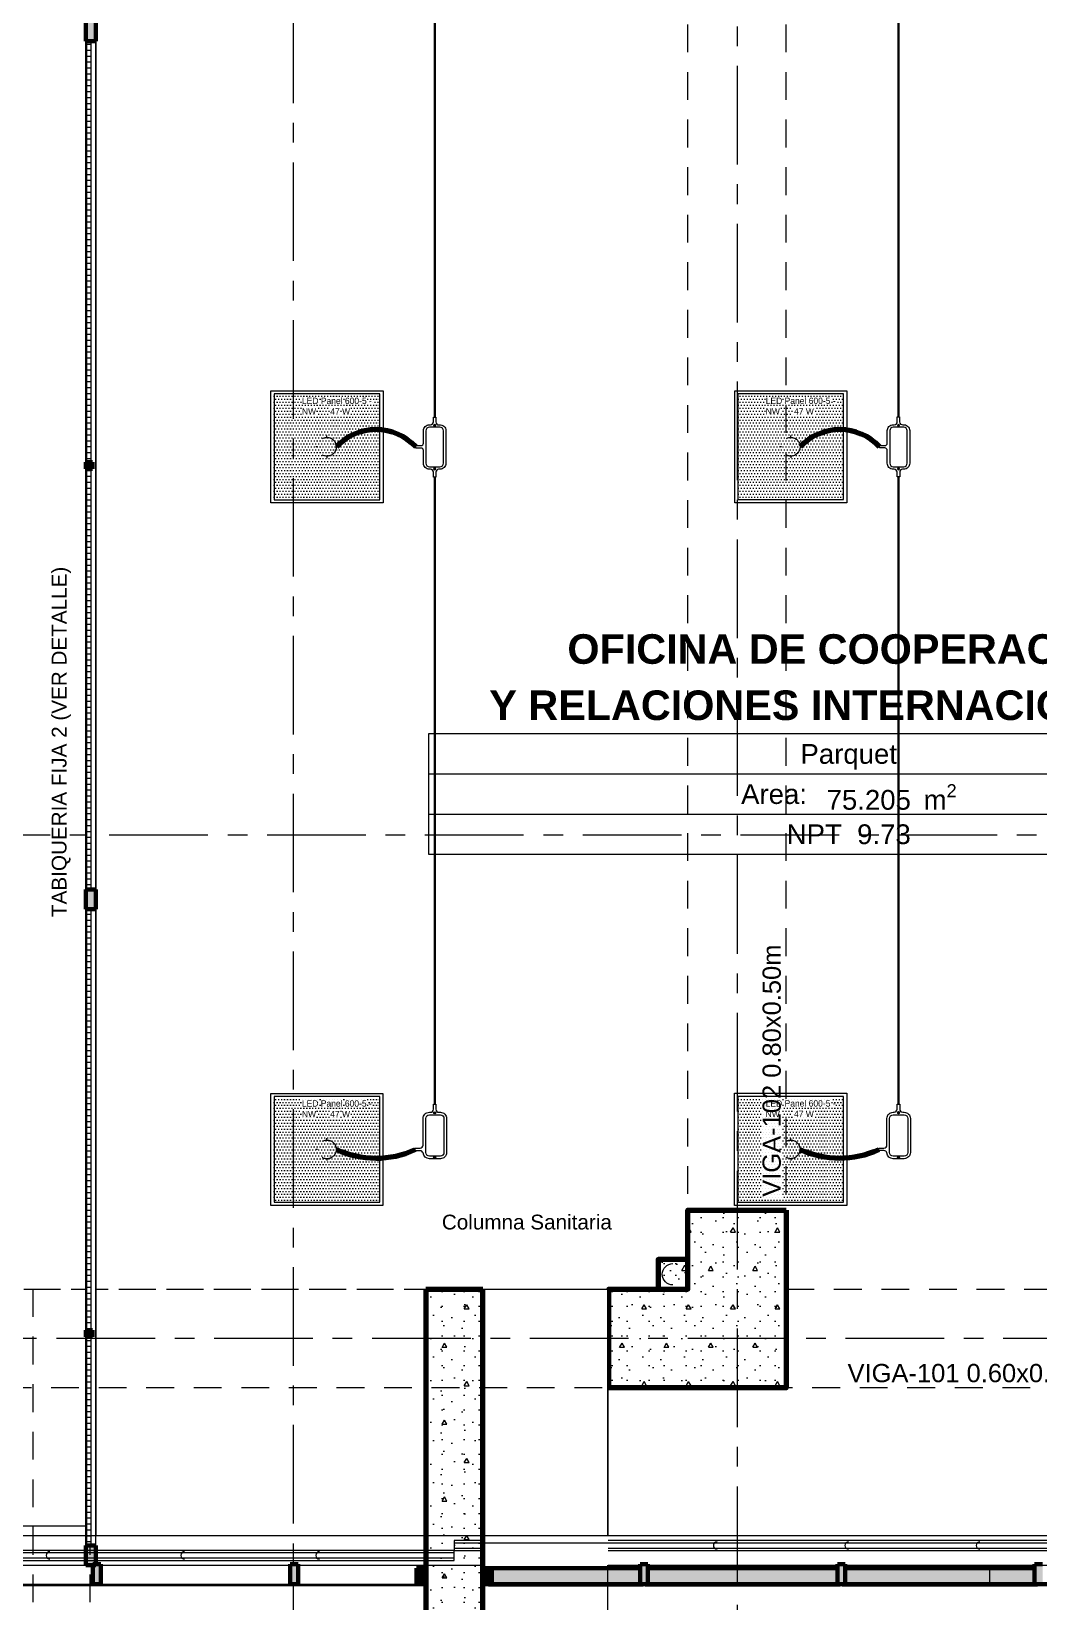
# Model space of a CAD drawing. Header units: inches. Extents: x -38 to 5698, y -33 to 92.
# Drawn here: x 204.74 to 209.85, y 6.12 to 14.07 of the extents above; entities that cross this region are included whole.
import ezdxf
from ezdxf.lldxf.tags import DXFTag

# ---------------------------------------------------------------- set-up
doc = ezdxf.new("R2010")
doc.units = ezdxf.units.IN
doc.header["$MEASUREMENT"] = 0
doc.set_wipeout_variables(frame=1)
for name, pattern in [('CONTINUA', [0]), ('DASHED', [0.75, 0.5, -0.25]), ('Hidden Line', [0.195611, 0.141111, -0.0545]), ('Línea Oculta', [0.195611, 0.141111, -0.0545]), ('Punto & Raya', [0.65, 0.5, -0.075, 0, -0.075]), ('Rayas', [0.282222, 0.141111, -0.141111]), ('Wipeout_Contour', [1, 0, -1])]:
    doc.linetypes.add(name, pattern=pattern)
for name, color, linetype in [('02 _ ARQ _ ALB _ Ejes Generales', 7, 'Continuous'), ('02 _ ARQ _ ZON _ Espacio.3D', 7, 'Continuous'), ('08 _ STR _ EXT _ 06 Columnas', 7, 'Continuous'), ('08 _ STR _ EXT _ 07 Losa Aligerada', 7, 'Continuous'), ('08 _ STR _ EXT _ 08 Placas Inclinadas', 7, 'Continuous'), ('08 _ STR _ EXT _ 09 Vigas', 7, 'Continuous'), ('Acabado - Muros', 7, 'Continuous'), ('Estructura - 04 MURO', 7, 'Continuous'), ('Estructura - Carga', 7, 'Continuous'), ('Interior - Escaleras & Barandillas', 7, 'Continuous'), ('Marcador - Secciones', 251, 'Continuous'), ('MEP - HVAC', 7, 'Continuous'), ('Notas - Etiquetas', 251, 'Continuous')]:
    doc.layers.add(name, color=color, linetype=linetype)
for name, color, linetype, lineweight in [('ALUMBRADO_CONDUIT', 30, 'CONDUIT1', 30), ('Bancas', 1, 'Continuous', 13), ('CABLEADO EXT.', 3, 'PVCSUBT', 30), ('Luminarias', 5, 'Continuous', 20), ('Simb_Alumbrado', 140, 'CONTINUA', 30)]:
    doc.layers.add(name, color=color, linetype=linetype, lineweight=lineweight)
doc.styles.add('Estilo_Generado_1', font='swisseb.ttf')
doc.styles.add('Estilo_Generado_4', font='swisse.ttf')
doc.styles.add('Estilo_Generado_7', font='swisse.ttf')
doc.styles.add('{18b73a54-fa43-428c-adcb-c1c7bbdf2c84}', font='Simplex.shx')
tags = doc.linetypes.add('CONDUIT', pattern='A,1.5,-0.210535,["con",{18b73a54-fa43-428c-adcb-c1c7bbdf2c84},S=0.2,R=0,X=0,Y=-0.065594],-0.702384', length=2.412919).pattern_tags.tags
tags[6] = DXFTag(74, 10)
tags = doc.linetypes.add('CONDUIT1', pattern='A,1,-0.19772,["con",{18b73a54-fa43-428c-adcb-c1c7bbdf2c84},S=0.2,R=0,X=0,Y=-0.065594],-0.593642', length=1.791362).pattern_tags.tags
tags[6] = DXFTag(74, 10)
tags = doc.linetypes.add('PVCSUBT', pattern='A,0.6,-0.3,0.6,-0.075691,["PVC",Standard,S=0.2,R=0,X=0,Y=-0.093724],-0.621005', length=2.196696).pattern_tags.tags
tags[10] = DXFTag(74, 10)
pattern_1 = [(0, (185.00002, 3e-09), (0, 0.3897114), [0.024375, -0.200625]), (0, (185.11252, 0.19486), (0, 0.3897114), [0.024375, -0.200625]), (60, (185.00002, 3e-09), (-0.3375, 0.194856), [0.024375, -0.200625]), (60, (185.22502, 3e-09), (-0.3375, 0.194856), [0.024375, -0.200625]), (120, (185.0244, 3e-09), (0.3375, 0.194856), [0.024375, -0.200625]), (120, (185.2494, 3e-09), (0.3375, 0.194856), [0.024375, -0.200625]), (0, (185.00002, 0.0375), (0, 0.075), [0, -0.075, 0, -0.1125]), (45, (185.03752, 0.0375), (-0.053033, 0.053033), [0, -0.05625, 0, -0.09375])]
pattern_2 = [(0, (185.000023, 3e-09), (0, 0.03), [])]

# ---------------------------------------------------------------- blocks, each defined once
blk = doc.blocks.new('*U270')
at = {"layer": 'Luminarias', "linetype": 'DASHED', "lineweight": 0, "ltscale": 0.05}
blk.add_lwpolyline([(0, -0.0045), (0, 0.0045)], dxfattribs=at)
blk = doc.blocks.new('*U271')
at = {"color": 0, "linetype": 'ByBlock', "lineweight": -2, "transparency": 16777216}
for p, rotation in [((-0.05, 0), 90), ((0, -0.05), 180), ((0.05, 0), 269.9999999999999)]:
    blk.add_blockref('*U270', p, dxfattribs=dict(at, rotation=rotation))
blk.add_blockref('*U270', (0, 0.05), dxfattribs=at)
blk = doc.blocks.new('PANEL LED 50W')
at = {"layer": 'Luminarias'}
h = blk.add_hatch(dxfattribs=at)
h.set_pattern_fill('DOTS', color=4, scale=0.009097)
h.set_pattern_definition([(0, (0, -2e-14), (0.0072206, 0.01444116), [0, -0.01444116])])
h.paths.add_polyline_path([(-0.2574, -0.2574), (0.2574, -0.2574), (0.2574, 0.2574), (-0.2574, 0.2574)])
h.paths.add_polyline_path([(-0.1296, 0.0974), (0.1849, 0.0974), (0.1849, 0.2469), (-0.1296, 0.2469)], flags=24)
at = {"layer": 'Luminarias', "color": 4, "lineweight": 0}
for points in [[(-0.2729, 0.2729), (0.2729, 0.2729), (0.2729, -0.2729), (-0.2729, -0.2729)], [(-0.2574, -0.2574), (0.2574, -0.2574), (0.2574, 0.2574), (-0.2574, 0.2574)]]:
    blk.add_lwpolyline(points, close=True, dxfattribs=at)
at = {"layer": 'Luminarias', "color": 4, "linetype": 'DASHED', "lineweight": 0, "ltscale": 0.01}
blk.add_circle((0, 0), 0.0455, dxfattribs=at)
at = {"color": 4}
blk.add_blockref('*U271', (0, 0), dxfattribs=at)
at = {"layer": 'Luminarias', "color": 4, "insert": (-0.1218, 0.2392), "char_height": 0.030929, "width": 0.382855, "attachment_point": 1}
blk.add_mtext('{\\Ftxt|c0;LED Panel 600-5 - NW      47 W}', dxfattribs=at)
blk = doc.blocks.new('lumin 47')
at = {"layer": 'ALUMBRADO_CONDUIT', "xscale": 1.041283452965173, "yscale": 1.041283452965173, "zscale": 1.041283452965173}
blk.add_blockref('PANEL LED 50W', (-76.251, 24.2433), dxfattribs=at)
blk = doc.blocks.new('oval t')
at = {"layer": 'Simb_Alumbrado', "lineweight": 13}
blk.add_lwpolyline([(0.0141, 0.0102, -0.414214), (0.0041, 0.0202), (0.0041, 0.0416), (-0.0056, 0.0416), (-0.0056, 0.0202, -0.414214), (-0.0156, 0.0102), (-0.0659, 0.0102, 0.414214), (-0.0899, -0.0138), (-0.0899, -0.0183, -0.414214), (-0.1019, -0.0303), (-0.1213, -0.0303), (-0.1213, -0.04), (-0.1016, -0.04, -0.451917), (-0.0897, -0.0535, 0.451917), (-0.0659, -0.0805), (0.0659, -0.0805, 0.414214), (0.0899, -0.0566), (0.0899, -0.0512, -0.398753), (0.1019, -0.0401), (0.1213, -0.0401), (0.1213, -0.0304), (0.1019, -0.0304, -0.368669), (0.0899, -0.0176), (0.0899, -0.0138, 0.414214), (0.0659, 0.0102), (0.0141, 0.0102)], format="xyb", dxfattribs=at)
blk.add_lwpolyline([(-0.0659, 0), (0.0659, 0, -0.414214), (0.0797, -0.0138), (0.0797, -0.0566, -0.414214), (0.0659, -0.0703), (-0.0659, -0.0703, -0.414214), (-0.0797, -0.0566), (-0.0797, -0.0138, -0.414214)], format="xyb", close=True, dxfattribs=at)
for points in [[(-0.0911, -0.0352), (-0.0828, -0.0352)], [(-0.0869, -0.031), (-0.0869, -0.0394)], [(0.0837, -0.0352), (0.0921, -0.0352)], [(0.0879, -0.031), (0.0879, -0.0394)]]:
    blk.add_lwpolyline(points, dxfattribs=at)
for centre in [(-0.0869, -0.0352), (0.0879, -0.0352)]:
    blk.add_circle(centre, 0.00419, dxfattribs=at)
blk = doc.blocks.new('CAJA OVAL TIPO L')
at = {"layer": 'Simb_Alumbrado', "lineweight": 13}
blk.add_lwpolyline([(-0.0491, -0.079), (-0.0491, -0.0343, -0.380413), (-0.0258, -0.0088), (-0.0258, -0.0088, 0.341426), (-0.0164, 0.0033), (-0.0164, 0.0236), (-0.0063, 0.0236), (-0.0063, 0.0033, 0.414214), (0.0063, -0.0092), (0.1138, -0.0092, -0.414214), (0.1388, -0.0343), (0.1388, -0.0382, 0.414214), (0.1513, -0.0508), (0.1716, -0.0508), (0.1716, -0.0609), (0.1513, -0.0609, 0.414214), (0.1388, -0.0734), (0.1388, -0.079, -0.414214), (0.1138, -0.104), (-0.0241, -0.104, -0.414214), (-0.0491, -0.079, 0.414214)], format="xyb", dxfattribs=at)
for points in [[(-0.0483, -0.0558), (-0.0395, -0.0558)], [(-0.0439, -0.0514), (-0.0439, -0.0602)], [(0.1323, -0.0558), (0.1411, -0.0558)], [(0.1367, -0.0514), (0.1367, -0.0602)]]:
    blk.add_lwpolyline(points, dxfattribs=at)
blk.add_lwpolyline([(-0.0241, -0.0199), (0.1138, -0.0199, -0.414214), (0.1282, -0.0343), (0.1282, -0.079, -0.414214), (0.1138, -0.0934), (-0.0241, -0.0934, -0.414214), (-0.0384, -0.079), (-0.0384, -0.0343, -0.414214)], format="xyb", close=True, dxfattribs=at)
for centre in [(-0.0439, -0.0558), (0.1367, -0.0558)]:
    blk.add_circle(centre, 0.00438, dxfattribs=at)

msp = doc.modelspace()

# ---------------------------------------------------------------- hatches: boundary and pattern name
at = {"layer": '08 _ STR _ EXT _ 06 Columnas', "linetype": 'Continuous', "lineweight": 9}
h = msp.add_hatch(dxfattribs=at)
h.set_pattern_fill('HORMIGÓN_EN_MASA_0002', style=0, pattern_type=2)
h.set_pattern_definition(pattern_1)
h.paths.add_polyline_path([(208.57, 8.1), (208.07, 8.1), (208.07, 7.7), (207.67, 7.7), (207.67, 7.2), (208.57, 7.2)])
at = {"layer": 'Acabado - Muros', "linetype": 'Continuous', "lineweight": 9}
for points in [[(204.08, 6.195), (205.07, 6.195), (205.07, 6.205), (204.08, 6.205)], [(205.08, 6.195), (206.07, 6.195), (206.07, 6.205), (205.08, 6.205)], [(206.08, 6.195), (206.7135, 6.195), (206.7135, 6.205), (206.08, 6.205)], [(208.8437, 6.195), (208.8437, 6.205), (207.8537, 6.205), (207.8537, 6.195)], [(209.8437, 6.195), (209.8437, 6.205), (208.8537, 6.205), (208.8537, 6.195)]]:
    msp.add_hatch(color=250, dxfattribs=at).paths.add_polyline_path(points)
at = {"layer": 'Estructura - Carga', "linetype": 'Continuous', "lineweight": 13}
h = msp.add_hatch(dxfattribs=at)
h.set_pattern_fill('HORMIGÓN_ARMADO_0002', color=251, style=0, pattern_type=2)
h.set_pattern_definition([(0, (185.00002, 3e-09), (0, 0.311769), [0.03, -0.15]), (0, (185.09002, 0.1559), (0, 0.311769), [0.03, -0.15]), (60, (185.00002, 3e-09), (-0.27, 0.1558846), [0.03, -0.15]), (60, (185.18002, 3e-09), (-0.27, 0.1558846), [0.03, -0.15]), (120, (185.03002, 3e-09), (0.27, 0.1558846), [0.03, -0.15]), (120, (185.21002, 3e-09), (0.27, 0.1558846), [0.03, -0.15]), (0, (185.000023, 0.03), (0, 0.06), [0, -0.06, 0, -0.09]), (45, (185.030023, 0.03), (-0.04242641, 0.04242641), [0, -0.045, 0, -0.075])])
h.paths.add_polyline_path([(207.92, 7.7), (208.07, 7.7), (208.07, 7.85), (207.92, 7.85)])

# ---------------------------------------------------------------- linework, layer by layer
at = {"layer": '02 _ ARQ _ ZON _ Espacio.3D', "color": 252, "linetype": 'Continuous', "lineweight": 13}
for p, q in [((211.0168, 10.5144), (206.7558, 10.5144)), ((206.7558, 10.5144), (206.7558, 9.9037)), ((211.0168, 10.3108), (206.7558, 10.3108)), ((206.7558, 10.1073), (211.0168, 10.1073)), ((206.7558, 9.9037), (211.0168, 9.9037))]:
    msp.add_line(p, q, dxfattribs=at)
at = {"layer": '02 _ ARQ _ ZON _ Espacio.3D', "color": 254, "linetype": 'Continuous', "lineweight": 0, "flags": 128}
for points in [[(205.0199, 6.5), (205.02, 18.6001), (193.32, 18.6001), (193.32, 6.5)], [(208.57, 16.1), (208.07, 16.1), (208.07, 17.35), (205.07, 17.35), (205.07, 6.45), (207.5227, 6.4503), (207.5227, 7.7), (208.07, 7.7), (208.07, 8.1), (208.57, 8.1), (208.57, 7.2), (207.6661, 7.2), (207.6661, 6.45), (212.1198, 6.45), (212.1198, 17.3498), (208.97, 17.3498), (208.97, 16.9001), (208.57, 16.9)]]:
    msp.add_lwpolyline(points, close=True, dxfattribs=at)
at = {"layer": '08 _ STR _ EXT _ 06 Columnas', "color": 7, "linetype": 'Continuous', "lineweight": 80, "flags": 128}
msp.add_lwpolyline([(208.57, 8.1), (208.57, 7.2), (207.67, 7.2), (207.67, 7.7), (208.07, 7.7), (208.07, 8.1)], close=True, dxfattribs=at)
at = {"layer": '08 _ STR _ EXT _ 08 Placas Inclinadas', "color": 251, "linetype": 'Línea Oculta', "lineweight": 13, "flags": 128}
msp.add_lwpolyline([(204.7505, 7.7), (206.7424, 7.7)], dxfattribs=at)
at = {"layer": '08 _ STR _ EXT _ 09 Vigas', "color": 251, "linetype": 'Hidden Line', "lineweight": 13}
for p, q in [((208.07, 7.7), (208.07, 16.9)), ((208.57, 7.7), (208.57, 16.9)), ((208.57, 7.7), (215.07, 7.7))]:
    msp.add_line(p, q, dxfattribs=at)
at = {"layer": 'Acabado - Muros', "color": 7, "linetype": 'Continuous', "lineweight": 60}
for p, q in [((205.095, 6.205), (205.055, 6.205)), ((206.095, 6.205), (206.055, 6.205)), ((206.7424, 6.205), (206.6962, 6.205))]:
    msp.add_line(p, q, dxfattribs=at)
at = {"layer": 'Acabado - Muros', "color": 7, "linetype": 'Continuous', "lineweight": 13, "flags": 128}
for points in [[(204.08, 6.195), (204.08, 6.205), (205.07, 6.205), (205.07, 6.195)], [(205.08, 6.195), (205.08, 6.205), (206.07, 6.205), (206.07, 6.195)], [(206.08, 6.195), (206.08, 6.205), (206.7135, 6.205), (206.7135, 6.195)], [(208.8437, 6.195), (208.8437, 6.205), (207.8537, 6.205), (207.8537, 6.195)], [(209.8437, 6.195), (209.8437, 6.205), (208.8537, 6.205), (208.8537, 6.195)]]:
    msp.add_lwpolyline(points, close=True, dxfattribs=at)
at = {"layer": 'ALUMBRADO_CONDUIT', "color": 30, "lineweight": 30, "ltscale": 0.4, "true_color": 0xf26722}
for p, q in [((206.7876, 15.3774), (206.7876, 12.1203)), ((209.1384, 15.3777), (209.1384, 12.1206)), ((206.7876, 11.8161), (206.7876, 8.6373)), ((209.1385, 11.8164), (209.1385, 8.6376))]:
    msp.add_line(p, q, dxfattribs=at)
at = {"layer": 'CABLEADO EXT.', "color": 3, "lineweight": 80}
for centre, radius, start, end in [((206.4903, 11.7819), 0.2747, 42.972, 137.028), ((208.8411, 11.7822), 0.2747, 42.972, 137.028), ((206.4895, 8.8401), 0.4764, 245.15063, 294.62977), ((208.8403, 8.8405), 0.4764, 245.15063, 294.62977)]:
    msp.add_arc(centre, radius, start, end, dxfattribs=at)
at = {"layer": 'Estructura - Carga', "color": 7, "linetype": 'Continuous', "lineweight": 80, "flags": 128}
msp.add_lwpolyline([(207.92, 7.7), (208.07, 7.7), (208.07, 7.85), (207.92, 7.85)], close=True, dxfattribs=at)
at = {"layer": 'Marcador - Secciones', "color": 251, "linetype": 'Punto & Raya', "lineweight": 13}
msp.add_line((189.9384, 10.0018), (231.3507, 10.0018), dxfattribs=at)
at = {"layer": 'MEP - HVAC', "color": 7, "linetype": 'Continuous', "lineweight": 13, "flags": 128}
msp.add_lwpolyline([(207.995, 7.721, -1), (207.995, 7.829, -1)], format="xyb", dxfattribs=at)

# ---------------------------------------------------------------- block references
for p in [(282.4926, -12.2741), (284.8435, -12.2738), (282.4924, -15.8354), (284.8432, -15.8351)]:
    msp.add_blockref('lumin 47', p)
at = {"layer": 'ALUMBRADO_CONDUIT', "linetype": 'CONDUIT', "lineweight": 30, "xscale": 1.253906979044094, "yscale": 1.253906979044094, "zscale": 1.253906979044094, "rotation": 90}
for p in [(206.7176, 8.4221), (209.0685, 8.4224)]:
    msp.add_blockref('CAJA OVAL TIPO L', p, dxfattribs=at)
at = {"layer": 'Bancas', "color": 252, "true_color": 0x939598, "xscale": -1.253906979044094, "yscale": 1.253906979044094, "zscale": 1.253906979044094, "rotation": 90}
for p in [(206.7435, 11.9682), (209.0943, 11.9685)]:
    msp.add_blockref('oval t', p, dxfattribs=at)

# ---------------------------------------------------------------- texts
at = {"layer": '02 _ ARQ _ ZON _ Espacio.3D', "color": 252, "lineweight": 25, "attachment_point": 2}
for s, insert, char_height, style in [('\\A1;{\\pqc;\\pt0;\\fSwis721 Ex BT|b1|i0|c0|p34;OFICINA DE COOPERACION}', (208.8863, 11.0193), 0.15, 'Estilo_Generado_1'), ('\\A1;{\\pqc;\\pt0;\\fSwis721 Ex BT|b1|i0|c0|p34;Y RELACIONES INTERNACIONALES}', (208.8863, 10.7343), 0.15, 'Estilo_Generado_1'), ('\\A1;{\\pqc;\\pt0;\\fSwis721 Ex BT|b0|i0|c238|p34;Parquet}', (208.8863, 10.4626), 0.1, 'Estilo_Generado_7'), ('\\A1;{\\pqc;\\pt0;\\fSwis721 Ex BT|b0|i0|c238|p34;Area: }', (208.5078, 10.259), 0.1, 'Estilo_Generado_7'), ('\\A1;{\\pqc;\\pt0,0.3;\\fSwis721 Ex BT|b0|i0|c238|p34;75.205\\fSwis721 Ex BT|b0|i0|c238|p34;\\A1{\\H.66x;\\S^  ;}\\fSwis721 Ex BT|b0|i0|c238|p34; m\\fSwis721 Ex BT|b0|i0|c238|p34;\\A1{\\H.66x;\\S2^  ;}}', (209.1039, 10.259), 0.1, 'Estilo_Generado_7'), ('\\A1;{\\pqc;\\pt0;\\fSwis721 Ex BT|b0|i0|c238|p34;NPT  9.73}', (208.8863, 10.0555), 0.1, 'Estilo_Generado_7')]:
    msp.add_mtext(s, dxfattribs=dict(at, insert=insert, char_height=char_height, style=style))
at = {"layer": 'Notas - Etiquetas', "color": 8, "linetype": 'Continuous', "lineweight": 13, "style": 'Estilo_Generado_4'}
for s, insert, char_height, attachment_point, rotation in [('\\A1;{\\pql;\\fSwis721 Ex BT|b0|i0|c0|p34;TABIQUERIA FIJA 2 (VER DETALLE)\\fSwis721 Ex BT|b0|i0|c0|p34; }', (204.8952, 9.5859), 0.075, 4, 90.00002), ('\\A1;{\\pql;\\fSwis721 Ex BT|b0|i0|c0|p34;VIGA-102\\fSwis721 Ex BT|b0|i0|c0|p34; \\fSwis721 Ex BT|b0|i0|c0|p34;0.80\\fSwis721 Ex BT|b0|i0|c0|p34;x\\fSwis721 Ex BT|b0|i0|c0|p34;0.50\\fSwis721 Ex BT|b0|i0|c0|p34;m}', (208.5433, 8.1678), 0.0925, 7, 90)]:
    msp.add_mtext(s, dxfattribs=dict(at, insert=insert, char_height=char_height, attachment_point=attachment_point, rotation=rotation))
at = {"layer": 'Notas - Etiquetas', "color": 8, "linetype": 'Continuous', "lineweight": 35, "insert": (206.8239, 8.0391), "char_height": 0.075, "attachment_point": 4, "style": 'Estilo_Generado_4'}
msp.add_mtext('\\A1;{\\pql;\\fSwis721 Ex BT|b0|i0|c0|p34;Columna Sanitaria}', dxfattribs=at)
at = {"layer": 'Notas - Etiquetas', "color": 8, "linetype": 'Continuous', "lineweight": 13, "insert": (208.8804, 7.2267), "char_height": 0.0925, "attachment_point": 7, "style": 'Estilo_Generado_4'}
msp.add_mtext('\\A1;{\\pql;\\fSwis721 Ex BT|b0|i0|c0|p34;VIGA-101\\fSwis721 Ex BT|b0|i0|c0|p34; \\fSwis721 Ex BT|b0|i0|c0|p34;0.60\\fSwis721 Ex BT|b0|i0|c0|p34;x\\fSwis721 Ex BT|b0|i0|c0|p34;0.50\\fSwis721 Ex BT|b0|i0|c0|p34;m}', dxfattribs=at)

# ---------------------------------------------------------------- next in the draw order: wipeouts: each hides what was drawn before it
at = {"color": 254, "linetype": 'Wipeout_Contour', "lineweight": 0, "ltscale": 6499.459844}
msp.add_wipeout([(193.32, 6.3), (210.1487, 6.3), (210.1487, 6.45), (193.32, 6.45)], dxfattribs=at).dxf.layer = 'Estructura - 04 MURO'

# ---------------------------------------------------------------- next in the draw order: hatches: boundary and pattern name
at = {"layer": 'Acabado - Muros', "linetype": 'Continuous', "lineweight": 0}
for points in [[(205.055, 6.305), (205.055, 6.205), (205.095, 6.205), (205.095, 6.305)], [(206.055, 6.305), (206.055, 6.205), (206.095, 6.205), (206.095, 6.305)], [(207.8687, 6.305), (207.8287, 6.305), (207.8287, 6.205), (207.8687, 6.205)], [(208.8687, 6.305), (208.8287, 6.305), (208.8287, 6.205), (208.8687, 6.205)], [(209.8687, 6.305), (209.8287, 6.305), (209.8287, 6.205), (209.8687, 6.205)], [(206.6962, 6.285), (206.6962, 6.205), (206.7424, 6.205), (206.7424, 6.285)]]:
    msp.add_hatch(color=254, dxfattribs=at).paths.add_polyline_path(points)
at = {"layer": 'Acabado - Muros', "linetype": 'Continuous', "lineweight": 13}
for points in [[(207.8687, 6.205), (208.8287, 6.205), (208.8287, 6.285), (207.8687, 6.285)], [(208.8687, 6.205), (209.8287, 6.205), (209.8287, 6.285), (208.8687, 6.285)]]:
    msp.add_hatch(color=253, dxfattribs=at).paths.add_polyline_path(points)

# ---------------------------------------------------------------- next in the draw order: linework, layer by layer
at = {"layer": '02 _ ARQ _ ALB _ Ejes Generales', "color": 251, "linetype": 'Punto & Raya', "lineweight": 13}
msp.add_line((208.32, 45.9), (208.32, 2.05), dxfattribs=at)
at = {"layer": '08 _ STR _ EXT _ 07 Losa Aligerada', "color": 254, "linetype": 'Rayas', "lineweight": 18, "flags": 128}
msp.add_lwpolyline([(193.22, 11.97, 1.049431), (198.7936, 6.3), (209.6002, 6.3), (209.6002, 6.2005), (214.7981, 6.2005), (214.7981, 7.2), (222.07, 7.2), (222.07, 5.6637), (223.2699, 5.6637), (223.2699, 4.2), (228.3699, 4.2), (228.3699, 5.6637), (229.57, 5.6637), (229.57, 7.2), (236.57, 7.2), (236.57, 14.9999), (236.57, 15.1499), (236.5699, 15.1499), (236.5699, 15.7999), (236.57, 15.7999), (236.57, 20.35), (231.67, 20.35), (231.67, 22.35), (231.67, 22.6), (231.67, 24.5), (231.67, 24.75), (231.67, 26.75), (236.57, 26.75), (236.57, 39.9), (228.67, 39.9), (223.5529, 39.9), (223.5529, 40.9), (218.9324, 40.9), (218.9324, 39.9), (208.37, 39.9), (208.37, 41.4352), (207.42, 41.4352), (207.42, 42.9), (202.22, 42.9), (202.22, 41.4352), (201.2699, 41.4352), (201.2699, 39.9), (196.27, 39.9), (196.27, 41.1), (192.87, 41.1), (192.87, 37.7), (194.07, 37.7), (194.07, 33.9), (193.17, 33.9), (193.17, 21.2663), (193.22, 21.2663)], format="xyb", close=True, dxfattribs=at)
at = {"layer": '08 _ STR _ EXT _ 07 Losa Aligerada', "color": 254, "linetype": 'Continuous', "lineweight": 18, "flags": 128}
msp.add_lwpolyline([(221.5593, 39.9), (208.37, 39.9), (208.37, 42.6544), (207.42, 42.6544), (207.42, 42.9), (202.22, 42.9), (202.22, 42.6544), (201.2699, 42.6544), (201.2699, 39.9), (196.1201, 39.9), (196.1201, 40.95), (193.02, 40.95), (193.02, 37.7), (194.1638, 37.7), (194.1638, 33.9), (193.17, 33.9), (193.17, 6.3), (212.7179, 6.3), (212.7179, 6.2005), (217.425, 6.2005)], dxfattribs=at)
at = {"layer": '08 _ STR _ EXT _ 08 Placas Inclinadas', "color": 251, "linetype": 'Línea Oculta', "lineweight": 13}
msp.add_line((205.0392, 7.7), (205.0392, 4.6), dxfattribs=at)
at = {"layer": '08 _ STR _ EXT _ 08 Placas Inclinadas', "color": 7, "linetype": 'Continuous', "lineweight": 80}
msp.add_line((206.7424, 7.7), (206.7424, 4.6), dxfattribs=at)
at = {"layer": '08 _ STR _ EXT _ 08 Placas Inclinadas', "color": 251, "linetype": 'Línea Oculta', "lineweight": 13, "flags": 128}
msp.add_lwpolyline([(204.7505, 7.7), (204.7505, 4.6)], dxfattribs=at)
at = {"layer": 'Acabado - Muros', "color": 7, "linetype": 'Continuous', "lineweight": 60}
for p, q in [((205.07, 6.3), (205.02, 6.3)), ((205.055, 6.305), (205.055, 6.205)), ((205.095, 6.305), (205.055, 6.305)), ((205.095, 6.305), (205.095, 6.205)), ((206.055, 6.305), (206.055, 6.205)), ((206.095, 6.305), (206.055, 6.305)), ((206.095, 6.305), (206.095, 6.205)), ((207.8287, 6.305), (207.8287, 6.205)), ((207.8687, 6.305), (207.8287, 6.305)), ((207.8687, 6.305), (207.8687, 6.205)), ((208.8287, 6.305), (208.8287, 6.205)), ((208.8687, 6.305), (208.8287, 6.305)), ((208.8687, 6.305), (208.8687, 6.205)), ((209.8287, 6.305), (209.8287, 6.205)), ((209.8687, 6.305), (209.8287, 6.305)), ((206.7424, 6.285), (206.6962, 6.285)), ((206.6962, 6.285), (206.6962, 6.205)), ((206.7424, 6.285), (206.7424, 6.205)), ((208.8287, 6.285), (207.8687, 6.285)), ((209.8287, 6.285), (208.8687, 6.285))]:
    msp.add_line(p, q, dxfattribs=at)
at = {"layer": 'Estructura - 04 MURO', "color": 7, "linetype": 'Continuous', "lineweight": 13, "flags": 128}
msp.add_lwpolyline([(193.17, 6.3), (212.4605, 6.3)], dxfattribs=at)
at = {"layer": 'Interior - Escaleras & Barandillas', "color": 161, "linetype": 'Continuous', "lineweight": 13}
for p, q in [((206.8867, 6.375), (193.245, 6.375)), ((206.8867, 6.325), (206.8867, 6.375)), ((193.195, 6.325), (206.8867, 6.325)), ((193.2075, 6.3375), (206.8867, 6.3375)), ((206.8867, 6.3625), (193.2325, 6.3625))]:
    msp.add_line(p, q, dxfattribs=at)
at = {"layer": 'Interior - Escaleras & Barandillas', "color": 161, "linetype": 'Continuous', "lineweight": 13, "flags": 128}
for points in [[(204.8367, 6.3688, 1), (204.8367, 6.3313, 1)], [(205.52, 6.3688, 1), (205.52, 6.3313, 1)], [(206.2034, 6.3688, 1), (206.2034, 6.3313, 1)], [(207.5527, 6.4188, 1), (207.5527, 6.3813, 1)], [(208.2188, 6.4188, 1), (208.2188, 6.3813, 1)], [(208.8849, 6.4188, 1), (208.8849, 6.3813, 1)], [(209.5509, 6.4188, 1), (209.5509, 6.3813, 1)]]:
    msp.add_lwpolyline(points, format="xyb", dxfattribs=at)
msp.add_lwpolyline([(212.2151, 6.375), (212.2151, 6.425), (206.8867, 6.425), (206.8867, 6.375)], close=True, dxfattribs=at)
msp.add_lwpolyline([(206.8867, 6.3875), (212.2151, 6.3875)], dxfattribs=at)
at = {"layer": 'Marcador - Secciones', "color": 251, "linetype": 'Punto & Raya', "lineweight": 13}
msp.add_line((206.07, 46.2111), (206.07, 0.8878), dxfattribs=at)

# ---------------------------------------------------------------- next in the draw order: wipeouts: each hides what was drawn before it
at = {"color": 254, "linetype": 'Wipeout_Contour', "lineweight": 0, "ltscale": 6521.916058}
msp.add_wipeout([(207.6661, 4.6), (207.6661, 7.7), (207.031, 7.7), (207.031, 4.6)], dxfattribs=at).dxf.layer = '08 _ STR _ EXT _ 08 Placas Inclinadas'
at = {"color": 254, "linetype": 'Wipeout_Contour', "lineweight": 0, "ltscale": 9768.961707}
msp.add_wipeout([(205.02, 14.0249), (205.02, 11.8914), (205.053, 11.8914), (205.053, 11.8749), (205.07, 11.8749), (205.07, 14.0249)], dxfattribs=at).dxf.layer = 'Acabado - Muros'

# ---------------------------------------------------------------- next in the draw order: hatches: boundary and pattern name
at = {"layer": '08 _ STR _ EXT _ 08 Placas Inclinadas', "linetype": 'Continuous', "lineweight": 9}
h = msp.add_hatch(dxfattribs=at)
h.set_pattern_fill('HORMIGÓN_EN_MASA_0002', style=0, pattern_type=2)
h.set_pattern_definition(pattern_1)
h.paths.add_polyline_path([(206.7424, 7.7), (206.7424, 4.6), (207.031, 4.6), (207.031, 7.7)])
at = {"layer": 'Acabado - Muros', "linetype": 'Continuous', "lineweight": 0}
msp.add_hatch(color=254, dxfattribs=at).paths.add_polyline_path([(207.0772, 6.285), (207.031, 6.285), (207.031, 6.205), (207.0772, 6.205)])
at = {"layer": 'Acabado - Muros', "linetype": 'Continuous', "lineweight": 13}
msp.add_hatch(color=253, dxfattribs=at).paths.add_polyline_path([(207.0772, 6.205), (207.8287, 6.205), (207.8287, 6.285), (207.0772, 6.285)])
at = {"layer": 'Acabado - Muros', "linetype": 'Continuous', "lineweight": 9}
msp.add_hatch(color=250, dxfattribs=at).paths.add_polyline_path([(207.8437, 6.195), (207.8437, 6.205), (207.0599, 6.205), (207.0599, 6.195)])

# ---------------------------------------------------------------- next in the draw order: linework, layer by layer
at = {"layer": '08 _ STR _ EXT _ 08 Placas Inclinadas', "color": 7, "linetype": 'Continuous', "lineweight": 80}
msp.add_line((207.031, 4.6), (207.031, 7.7), dxfattribs=at)
at = {"layer": '08 _ STR _ EXT _ 08 Placas Inclinadas', "color": 7, "linetype": 'Continuous', "lineweight": 80, "flags": 128}
msp.add_lwpolyline([(206.7424, 7.7), (207.031, 7.7)], dxfattribs=at)
at = {"layer": '08 _ STR _ EXT _ 08 Placas Inclinadas', "color": 7, "linetype": 'Continuous', "lineweight": 13, "flags": 128}
for points in [[(207.031, 7.7), (207.6661, 7.7)], [(207.6661, 6.45), (207.6661, 7.7)], [(207.6661, 4.6), (207.6661, 6.3)]]:
    msp.add_lwpolyline(points, dxfattribs=at)
at = {"layer": '08 _ STR _ EXT _ 09 Vigas', "color": 251, "linetype": 'Hidden Line', "lineweight": 13}
for p, q in [((201.57, 7.7), (208.07, 7.7)), ((236.57, 7.2), (194.07, 7.2))]:
    msp.add_line(p, q, dxfattribs=at)
at = {"layer": 'Acabado - Muros', "color": 7, "linetype": 'Continuous', "lineweight": 60}
for p, q in [((207.031, 6.285), (207.031, 6.205)), ((207.8287, 6.285), (207.031, 6.285)), ((207.0772, 6.285), (207.0772, 6.205)), ((211.9385, 6.205), (207.031, 6.205))]:
    msp.add_line(p, q, dxfattribs=at)
at = {"layer": 'Acabado - Muros', "color": 7, "linetype": 'Continuous', "lineweight": 13, "flags": 128}
msp.add_lwpolyline([(207.8437, 6.195), (207.8437, 6.205), (207.0599, 6.205), (207.0599, 6.195)], close=True, dxfattribs=at)
at = {"layer": 'Interior - Escaleras & Barandillas', "color": 161, "linetype": 'Continuous', "lineweight": 13, "flags": 128}
msp.add_lwpolyline([(212.2151, 6.4125), (206.8867, 6.4125)], dxfattribs=at)

# ---------------------------------------------------------------- next in the draw order: wipeouts: each hides what was drawn before it
at = {"color": 254, "linetype": 'Wipeout_Contour', "lineweight": 0, "ltscale": 9768.91293}
msp.add_wipeout([(205.02, 11.8584), (205.02, 9.7249), (205.07, 9.7249), (205.07, 11.8749), (205.053, 11.8749), (205.053, 11.8584)], dxfattribs=at).dxf.layer = 'Acabado - Muros'

# ---------------------------------------------------------------- next in the draw order: linework, layer by layer
at = {"layer": 'Acabado - Muros', "color": 251, "linetype": 'Continuous', "lineweight": 13, "flags": 128}
for points in [[(205.02, 11.8914), (205.02, 14.0249)], [(205.07, 9.7249), (205.07, 11.8749), (205.07, 14.0249)], [(205.02, 9.7249), (205.02, 11.8584)]]:
    msp.add_lwpolyline(points, dxfattribs=at)

# ---------------------------------------------------------------- next in the draw order: wipeouts: each hides what was drawn before it
at = {"color": 254, "linetype": 'Wipeout_Contour', "lineweight": 0, "ltscale": 9768.772766}
msp.add_wipeout([(205.02, 6.4), (205.07, 6.4), (205.07, 7.4749), (205.053, 7.4749), (205.053, 7.4584), (205.02, 7.4584)], dxfattribs=at).dxf.layer = 'Acabado - Muros'

# ---------------------------------------------------------------- next in the draw order: wipeouts: each hides what was drawn before it
at = {"color": 254, "linetype": 'Wipeout_Contour', "lineweight": 0, "ltscale": 6512.756897}
msp.add_wipeout([(205.025, 11.8584), (205.025, 9.7249), (205.045, 9.7249), (205.045, 11.8584)], dxfattribs=at).dxf.layer = 'Acabado - Muros'
at = {"color": 254, "linetype": 'Wipeout_Contour', "lineweight": 0, "ltscale": 9768.795796}
msp.add_wipeout([(205.02, 9.6249), (205.02, 7.4914), (205.053, 7.4914), (205.053, 7.4749), (205.07, 7.4749), (205.07, 9.6249)], dxfattribs=at).dxf.layer = 'Acabado - Muros'

# ---------------------------------------------------------------- next in the draw order: hatches: boundary and pattern name
at = {"layer": 'Acabado - Muros', "linetype": 'Continuous', "lineweight": 0}
h = msp.add_hatch(dxfattribs=at)
h.set_pattern_fill('CONTRACHAPADO_0002', color=254, style=0, pattern_type=2)
h.set_pattern_definition(pattern_2)
h.paths.add_polyline_path([(205.025, 11.8584), (205.025, 9.7249), (205.045, 9.7249), (205.045, 11.8584)])

# ---------------------------------------------------------------- next in the draw order: linework, layer by layer
at = {"layer": 'Acabado - Muros', "color": 7, "linetype": 'Continuous', "lineweight": 60}
msp.add_line((205.07, 9.7249), (205.02, 9.7249), dxfattribs=at)
at = {"layer": 'Acabado - Muros', "color": 7, "linetype": 'Continuous', "lineweight": 13, "flags": 128}
msp.add_lwpolyline([(205.025, 11.8584), (205.045, 11.8584), (205.045, 9.7249), (205.025, 9.7249)], close=True, dxfattribs=at)
at = {"layer": 'Acabado - Muros', "color": 251, "linetype": 'Continuous', "lineweight": 13, "flags": 128}
for points in [[(205.02, 7.4914), (205.02, 9.6249)], [(205.07, 6.4), (205.07, 7.4749), (205.07, 9.6249)], [(205.02, 6.4), (205.02, 7.4584)]]:
    msp.add_lwpolyline(points, dxfattribs=at)

# ---------------------------------------------------------------- next in the draw order: wipeouts: each hides what was drawn before it
at = {"color": 254, "linetype": 'Wipeout_Contour', "lineweight": 0, "ltscale": 6512.820095}
msp.add_wipeout([(205.025, 14.0249), (205.025, 11.8914), (205.045, 11.8914), (205.045, 14.0249)], dxfattribs=at).dxf.layer = 'Acabado - Muros'
at = {"color": 254, "linetype": 'Wipeout_Contour', "lineweight": 0, "ltscale": 6512.671778}
msp.add_wipeout([(205.025, 7.4584), (205.025, 6.4), (205.045, 6.4), (205.045, 7.4584)], dxfattribs=at).dxf.layer = 'Acabado - Muros'

# ---------------------------------------------------------------- next in the draw order: hatches: boundary and pattern name
at = {"layer": 'Acabado - Muros', "linetype": 'Continuous', "lineweight": 0}
for points in [[(205.07, 14.1249), (205.02, 14.1249), (205.02, 14.0249), (205.07, 14.0249)], [(205.053, 11.8914), (205.02, 11.8914), (205.02, 11.8584), (205.053, 11.8584)], [(205.02, 6.4), (205.02, 6.3), (205.07, 6.3), (205.07, 6.4)]]:
    msp.add_hatch(color=254, dxfattribs=at).paths.add_polyline_path(points)
h = msp.add_hatch(dxfattribs=at)
h.set_pattern_fill('CONTRACHAPADO_0002', color=254, style=0, pattern_type=2)
h.set_pattern_definition(pattern_2)
h.paths.add_polyline_path([(205.025, 14.0249), (205.025, 11.8914), (205.045, 11.8914), (205.045, 14.0249)])
h = msp.add_hatch(dxfattribs=at)
h.set_pattern_fill('CONTRACHAPADO_0002', color=254, style=0, pattern_type=2)
h.set_pattern_definition(pattern_2)
h.paths.add_polyline_path([(205.025, 7.4584), (205.025, 6.4), (205.045, 6.4), (205.045, 7.4584)])

# ---------------------------------------------------------------- next in the draw order: linework, layer by layer
at = {"layer": '02 _ ARQ _ ALB _ Ejes Generales', "color": 251, "linetype": 'Punto & Raya', "lineweight": 13}
msp.add_line((240.57, 7.45), (189.8454, 7.45), dxfattribs=at)
at = {"layer": 'Acabado - Muros', "color": 7, "linetype": 'Continuous', "lineweight": 60}
for p, q in [((205.02, 14.1249), (205.02, 14.0249)), ((205.07, 14.1249), (205.07, 14.0249)), ((205.07, 14.0249), (205.02, 14.0249)), ((205.02, 11.8914), (205.02, 11.8584)), ((205.053, 11.8914), (205.02, 11.8914)), ((205.053, 11.8914), (205.053, 11.8584)), ((205.053, 11.8584), (205.02, 11.8584)), ((205.02, 6.4), (205.02, 6.3)), ((205.07, 6.4), (205.02, 6.4)), ((205.07, 6.4), (205.07, 6.3))]:
    msp.add_line(p, q, dxfattribs=at)
at = {"layer": 'Acabado - Muros', "color": 7, "linetype": 'Continuous', "lineweight": 13, "flags": 128}
for points in [[(205.025, 14.0249), (205.045, 14.0249), (205.045, 11.8914), (205.025, 11.8914)], [(205.025, 7.4584), (205.045, 7.4584), (205.045, 6.4), (205.025, 6.4)]]:
    msp.add_lwpolyline(points, close=True, dxfattribs=at)
at = {"layer": 'Estructura - 04 MURO', "color": 7, "linetype": 'Continuous', "lineweight": 13}
msp.add_line((212.4605, 6.45), (193.32, 6.45), dxfattribs=at)

# ---------------------------------------------------------------- next in the draw order: wipeouts: each hides what was drawn before it
at = {"color": 254, "linetype": 'Wipeout_Contour', "lineweight": 0, "ltscale": 6512.703814}
msp.add_wipeout([(205.025, 9.6249), (205.025, 7.4914), (205.045, 7.4914), (205.045, 9.6249)], dxfattribs=at).dxf.layer = 'Acabado - Muros'

# ---------------------------------------------------------------- next in the draw order: hatches: boundary and pattern name
at = {"layer": 'Acabado - Muros', "linetype": 'Continuous', "lineweight": 0}
for points in [[(205.07, 9.7249), (205.02, 9.7249), (205.02, 9.6249), (205.07, 9.6249)], [(205.053, 7.4914), (205.02, 7.4914), (205.02, 7.4584), (205.053, 7.4584)]]:
    msp.add_hatch(color=254, dxfattribs=at).paths.add_polyline_path(points)
h = msp.add_hatch(dxfattribs=at)
h.set_pattern_fill('CONTRACHAPADO_0002', color=254, style=0, pattern_type=2)
h.set_pattern_definition(pattern_2)
h.paths.add_polyline_path([(205.025, 9.6249), (205.025, 7.4914), (205.045, 7.4914), (205.045, 9.6249)])

# ---------------------------------------------------------------- next in the draw order: linework, layer by layer
at = {"layer": 'Acabado - Muros', "color": 7, "linetype": 'Continuous', "lineweight": 60}
for p, q in [((205.02, 9.7249), (205.02, 9.6249)), ((205.07, 9.7249), (205.07, 9.6249)), ((205.07, 9.6249), (205.02, 9.6249)), ((205.02, 7.4914), (205.02, 7.4584)), ((205.053, 7.4914), (205.02, 7.4914)), ((205.053, 7.4914), (205.053, 7.4584)), ((205.053, 7.4584), (205.02, 7.4584))]:
    msp.add_line(p, q, dxfattribs=at)
at = {"layer": 'Acabado - Muros', "color": 7, "linetype": 'Continuous', "lineweight": 13, "flags": 128}
msp.add_lwpolyline([(205.025, 9.6249), (205.045, 9.6249), (205.045, 7.4914), (205.025, 7.4914)], close=True, dxfattribs=at)

doc.saveas('drawing.dxf')
